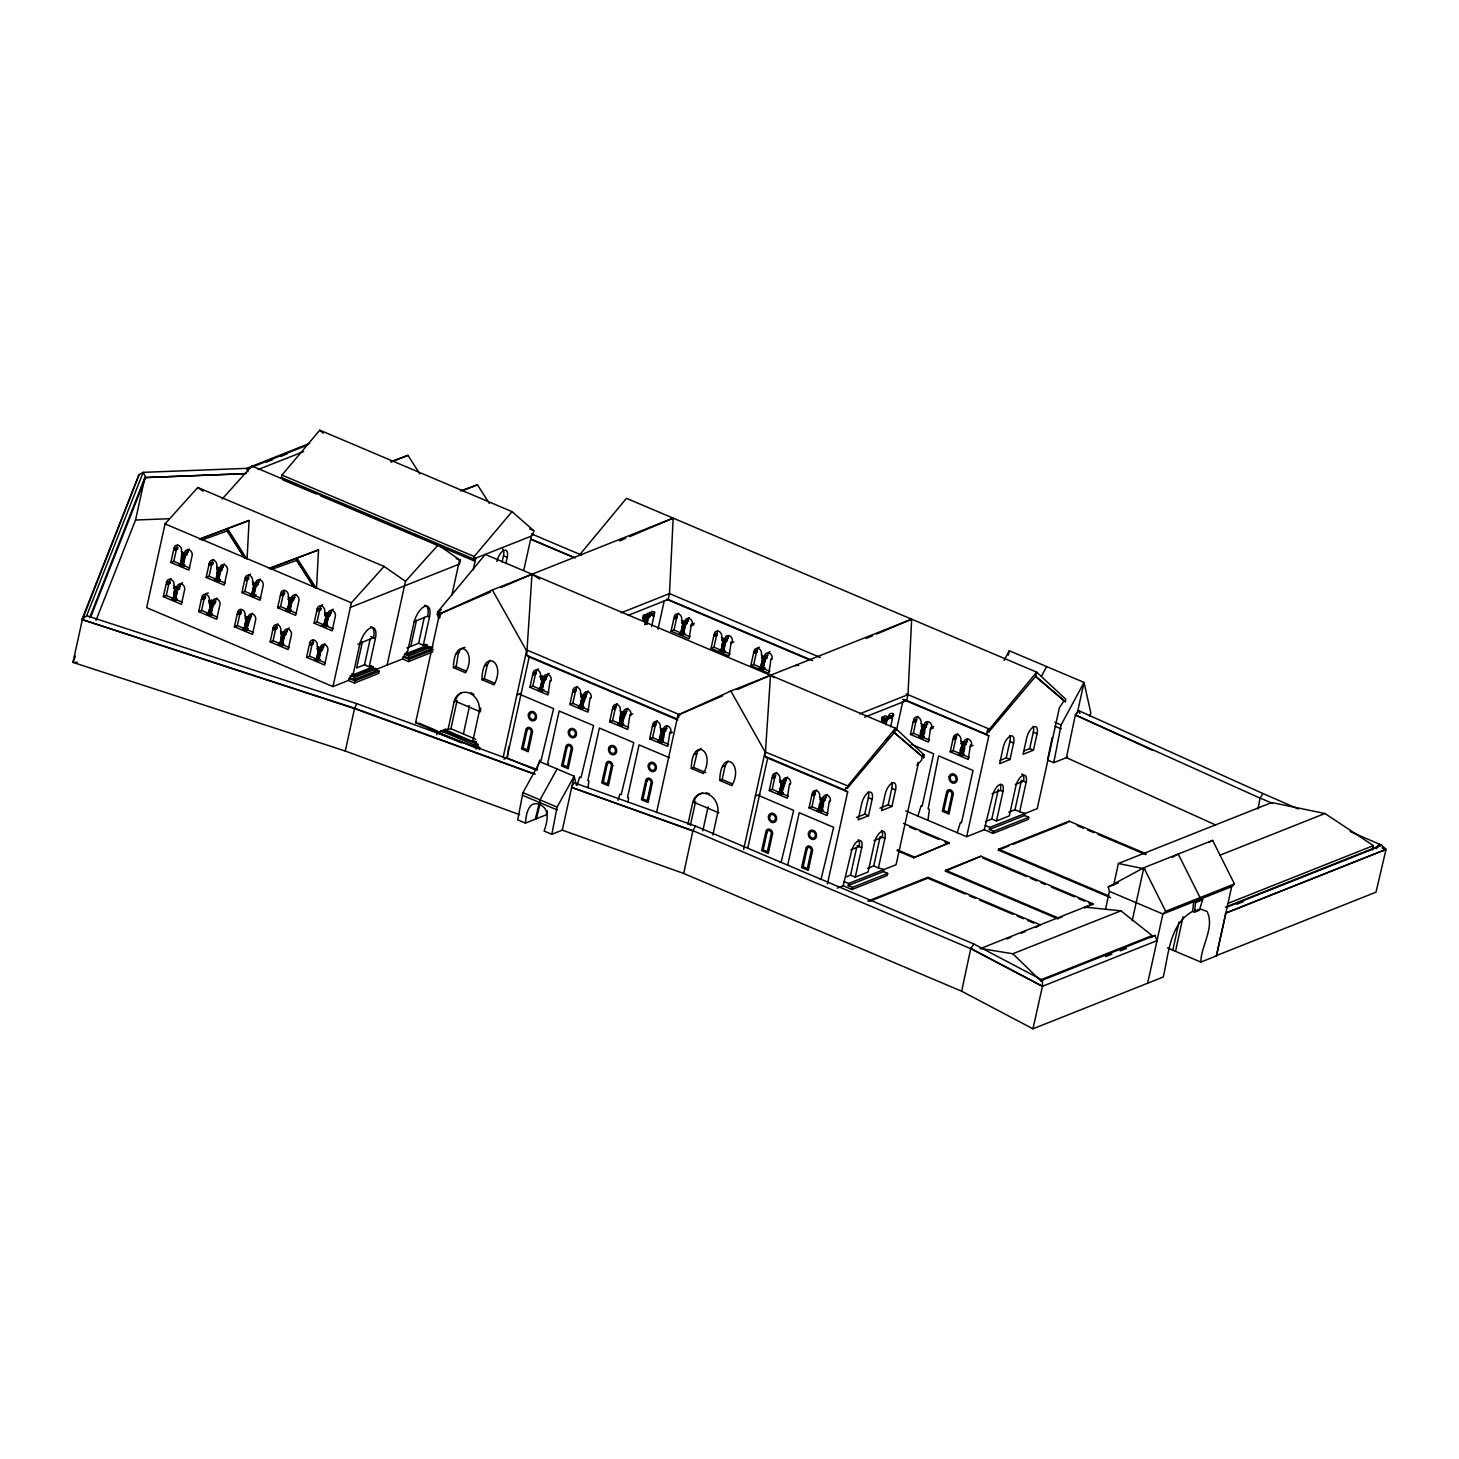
<?xml version="1.0" encoding="UTF-8"?>
<svg xmlns="http://www.w3.org/2000/svg" width="1459" height="1459" viewBox="0 0 1459 1459"><rect width="100%" height="100%" fill="white"/><g stroke="black" fill="none" stroke-linecap="round" stroke-linejoin="round"><path stroke-width="1.5" d="M628.264 615.315L668.204 599.448L669.48 593.594L673.164 518.127L492.358 589.983L439.506 613.965L415.596 722.716L474.941 747.592L477.531 746.57L479.683 747.482L479.19 749.652M864.658 717.19L906.714 700.484L907.99 694.648L911.656 619.181L730.868 691.019L677.997 715.019L656.532 812.627M227.659 530.784L202.272 539.939L199.974 538.973L249.088 520.48L247.1 558.633L244.455 557.812L227.312 530.93L244.455 557.812M297.107 560.201L271.721 569.357L269.423 568.39L318.536 549.915L316.548 588.068L313.904 587.229L296.761 560.347L313.904 587.229M503.847 759.136L507.002 757.878L529.179 657.006L526.681 655.292L531.988 574.226L500.856 587.612M737.287 689.56L770.498 675.28L765.173 756.346L767.689 758.042L747.737 848.208M643.492 620.148L645.097 615.06L648.033 613.199L648.124 616.883L644.769 615.643M650.276 616.026C650.295 605.412 660.435 617.011 649.383 612.543M648.453 614.64L648.106 616.883L643.437 614.896M654.617 612.178L654.289 614.421L649.62 612.433M881.728 717.354C895.188 721.767 881.838 708.509 882.038 722.515M1192.605 911.383L1193.717 901.753L1195.578 902.556L1202.672 899.729L1199.353 910.234L1194.483 912.167L1192.605 911.383C1169.297 924.149 1168.732 954.478 1163.224 977.038L1032.954 1028.814L961.645 991.226L683.687 873.467L562.299 830.135L551.83 834.293L544.098 831.028C547.125 822.584 550.645 808.997 539.702 804.566C528.34 799.66 525.878 815.508 525.422 823.113L517.69 819.83L522.942 792.638L540.012 761.744L574.153 776.224L576.323 784.997M1194.483 912.167L1195.578 902.556M1052.194 737.561L1047.544 760.048L1053.781 762.674L1067.605 757.185M508.699 746.935L507.24 757.969L534.395 769.477M587.995 787.532L588.871 780.893L587.849 780.474L599.375 728.059L633.79 742.631L621.187 794.681L619.874 794.134L617.959 800.262M627.972 802.14L628.555 797.708L627.534 797.289L639.06 744.874L669.426 757.732M927.96 820.305L929.419 809.362L928.106 808.815L938.575 755.853L973.007 770.443L961.481 822.858L960.441 822.42L957.213 832.706M177.323 589.418L175.281 599.138L174.223 599.029L176.047 590.676L179.384 588.597L179.785 586.737L177.724 587.558L177.323 589.418L174.04 588.013L174.46 586.153M187.299 552.56L186.88 554.42L184.837 555.241L182.794 564.98L181.737 564.852L180.551 564.013L181.956 551.994L185.238 553.38L181.737 564.852M210.588 614.093L212.777 605.084L214.692 603.552C213.744 606.725 209.549 606.142 209.348 602.986L209.768 601.126L213.032 602.512L210.588 614.093L209.531 613.984L211.354 605.649L214.692 603.552L215.093 601.692M220.145 570.195L218.102 579.934L217.044 579.825L218.868 571.472L222.187 569.375L222.607 567.515L220.546 568.335L220.145 570.195L216.862 568.809L217.282 566.949M246.334 629.23L248.504 620.221L250.419 618.689L247.1 620.786L245.258 629.121L246.918 629.011L250.839 616.829L248.778 617.649L245.495 616.263L246.17 620.385L248.176 620.896L248.595 617.449L251.532 616.282L248.431 618.233L244.875 615.88A4.486 3.72 68.3 0 0 242.194 609.68A4.486 3.72 68.3 0 0 237.47 612.744L241.319 611.959L240.972 613.51L237.142 614.294L234.407 626.75L252.462 634.391L255.526 620.385A4.486 3.72 68.3 0 0 252.863 614.203A4.486 3.72 68.3 0 0 248.139 617.266L251.076 616.099A4.486 3.72 68.3 0 1 252.699 613.236M256.109 583.29L255.653 583.089A4.486 3.72 68.3 0 1 260.377 580.025A4.486 3.72 68.3 0 1 263.039 586.226L259.957 600.233L241.92 592.591L244.656 580.117L248.486 579.332L248.832 577.782L244.984 578.585A4.486 3.72 68.3 0 1 249.708 575.503A4.486 3.72 68.3 0 1 252.389 581.703L255.927 584.056L259.045 582.123L256.109 583.29L253.848 595.071L252.772 594.962L254.614 586.609L257.933 584.53L258.352 582.67L256.292 583.491M284.104 634.647L282.079 644.386L281.003 644.258L282.845 635.923L286.165 633.826L286.566 631.966L284.523 632.787L284.104 634.647L280.839 633.261L281.24 631.4M289.593 610.209L291.764 601.199L293.678 599.667C292.73 602.841 288.535 602.257 288.353 599.102L288.754 597.242L292.019 598.628L289.593 610.209L288.517 610.099L290.359 601.765L293.678 599.667L294.08 597.807M320.944 648.234L318.518 659.815L317.442 659.705L319.266 651.352L322.603 649.273L323.004 647.413L320.944 648.234L317.679 646.848L317.26 648.708C317.46 651.863 321.655 652.447 322.603 649.273L320.688 650.805L318.518 659.815M328.457 614.057L326.032 625.656L324.956 625.528L326.78 617.193L330.117 615.096L330.518 613.236L328.457 614.057L325.193 612.671L324.773 614.531C324.974 617.704 329.169 618.288 330.117 615.096L328.202 616.628L326.032 625.656M543.842 681.499L544.444 678.253L541.161 676.867L540.76 678.727L542.766 681.389L544.426 681.28L546.505 677.432M584.001 697.329L581.977 707.068L580.901 706.94L582.725 698.606L586.062 696.508L586.463 694.648L584.402 695.469L584.001 697.329L580.718 695.943L581.138 694.083M624.197 712.74L621.753 724.321L620.677 724.211L619.51 723.372L620.914 711.354L624.197 712.74L626.239 711.919L621.753 724.321M660.927 728.351L661.584 732.491L663.59 733.002L664.192 729.737M685 625.4L685.602 622.154L682.338 620.768L681.918 622.628L683.924 625.291L685.584 625.182L687.663 621.333M725.579 639.37L723.135 650.969L722.059 650.842L723.901 642.507L727.22 640.41L727.64 638.55L725.579 639.37L722.296 637.984L722.971 642.106L725.561 642.379L727.22 640.41L725.305 641.942L723.135 650.969M764.954 658.501L762.911 668.222L761.853 668.113L763.677 659.76L766.996 657.681L767.416 655.821L765.355 656.641L764.954 658.501L761.671 657.115L762.072 655.255M780.51 780.127L780.109 781.988L782.115 784.632L783.191 784.76L783.793 781.513L785.854 780.693L781.933 792.857L780.273 792.985L782.115 784.632L785.434 782.553L783.519 784.085L781.349 793.094M820.323 797.489L820.979 801.629L822.985 802.14L823.587 798.875M920.52 736.485L922.106 727.694L924.349 728.661L924.951 725.397L927.012 724.594L924.933 728.424C925.042 741.044 916.635 738.819 922.106 727.694L921.687 724.011M961.481 741.391L962.156 745.513L964.144 746.023L964.746 742.777M645.425 624.47L648.398 616.336L646.501 617.084L644.878 624.689M882.203 721.804L884.446 722.752L885.139 719.415L881.856 718.029M1258.077 808.906L1260.029 798L1263.02 793.568L1298.309 808.943M96.002 620.367L135.541 520.024L144.879 477.585L246.316 473.555M387.073 665.103L405.493 581.32L384.082 566.42L197.767 487.488L165.068 523.89L146.648 607.673L332.962 686.605L348.354 680.496L354.428 683.067L378.72 673.401L379.194 671.231L375.145 669.517M166.435 582.652A4.486 3.72 68.3 0 1 171.141 579.57A4.486 3.72 68.3 0 1 173.822 585.77L177.378 588.123L180.478 586.19L177.104 587.156A4.486 3.72 68.3 0 1 181.81 584.092A4.486 3.72 68.3 0 1 184.491 590.293L181.408 604.3L163.353 596.64L166.089 584.184L169.937 583.399L170.265 581.849L166.435 582.652L170.265 581.849M189.159 548.967A4.486 3.72 68.3 0 0 187.554 551.83L184.6 552.997A4.486 3.72 68.3 0 1 189.323 549.934A4.486 3.72 68.3 0 1 192.004 556.134L188.922 570.122L170.867 562.481L173.603 550.025L177.451 549.241L177.779 547.69L173.949 548.475L177.779 547.69M166.983 584.567L167.329 583.016M173.603 550.025L174.843 548.858M163.353 596.64L166.29 595.473L169.025 583.016L169.937 583.399M170.867 562.481L173.803 561.314L176.539 548.858M171.797 598.263L175.062 599.649L177.123 598.828L176.867 599.959L174.825 600.78L171.542 599.394L173.858 597.442M179.311 564.086L182.576 565.49L184.636 564.669L184.381 565.8L182.32 566.621L179.056 565.235L181.354 563.283M174.04 588.013L175.116 590.293L173.293 598.628L174.879 589.837L174.04 588.013L176.101 587.211M180.807 564.469L182.63 556.116L181.554 553.855L184.837 555.241M184.892 553.964L187.992 552.013L184.892 553.964L181.335 551.611A4.486 3.72 68.3 0 0 178.655 545.411A4.486 3.72 68.3 0 0 173.949 548.475M174.825 600.78L175.062 599.649M182.32 566.621L182.576 565.49M175.627 598.464L177.013 592.208M183.378 564.742L185.22 556.39L186.88 554.42L184.983 555.952L182.794 564.98M216.953 598.099A4.486 3.72 68.3 0 0 215.348 600.944L212.412 602.129A4.486 3.72 68.3 0 1 217.117 599.047A4.486 3.72 68.3 0 1 219.798 605.248L216.716 619.254L198.661 611.613L201.397 599.157L205.245 598.354L205.573 596.822L201.743 597.606L205.573 596.822M209.257 563.429A4.486 3.72 68.3 0 1 213.962 560.365A4.486 3.72 68.3 0 1 216.643 566.566L220.2 568.919L223.3 566.967L219.908 567.952A4.486 3.72 68.3 0 1 224.631 564.888A4.486 3.72 68.3 0 1 227.312 571.089L224.23 585.095L206.175 577.436L208.911 564.98L212.759 564.195L213.087 562.645L209.257 563.429L213.087 562.645M201.397 599.157L202.637 597.989M208.911 564.98L210.151 563.812M198.661 611.613L201.597 610.446L204.333 597.971M206.175 577.436L209.111 576.269L211.847 563.812M215.348 600.944L215.622 601.91L212.686 603.078L209.129 600.725A4.486 3.72 68.3 0 0 206.448 594.543A4.486 3.72 68.3 0 0 201.743 597.606M207.105 613.218L210.37 614.604L212.43 613.783L212.175 614.914L210.132 615.734L206.85 614.348L209.166 612.397M214.364 580.19L216.68 578.238L219.944 579.624L219.689 580.755L217.628 581.576L214.364 580.19L216.68 578.238M211.409 602.166L209.348 602.986L210.424 605.248L208.601 613.582L210.771 604.573L208.911 613.528L206.85 614.348M216.862 568.809L217.938 571.089L216.114 579.424L217.701 570.633L216.862 568.809L218.923 567.989M217.373 574.572C216.26 566.876 219.47 574.591 222.187 569.375L220.291 570.907L218.102 579.934M212.686 603.078L215.786 601.144M210.132 615.734L210.37 614.604M217.628 581.576L219.944 579.624M211.19 613.856L213.014 605.521L211.847 604.683M218.686 579.697L220.528 571.363L219.361 570.524M238.036 614.677L238.382 613.127M245.55 580.5L245.896 578.968M234.407 626.75L237.343 625.583L240.078 613.127L240.972 613.51M241.92 592.591L244.857 591.406L247.592 578.949L248.486 579.332M242.595 629.486L244.893 627.552L248.176 628.938L247.921 630.069L245.86 630.89L242.595 629.486L244.656 628.683M250.109 595.327L252.407 593.375L255.69 594.761L255.434 595.892L253.374 596.713L250.109 595.327L252.17 594.506L254.012 585.551L255.088 585.661M253.009 582.105L253.684 586.226L256.273 586.5L257.933 584.53L256.018 586.062L253.848 595.071M248.358 619.51L245.094 618.124L246.17 620.385L244.328 628.738L245.914 619.947M255.872 585.351L252.608 583.947L253.684 586.226L251.842 594.561L254.012 585.551M244.091 628.282L246.042 621.789M245.86 630.89L248.176 628.938M253.374 596.713L255.69 594.761M281.97 475.069L281.441 477.549L473.646 558.979L531.313 536.11L532.936 534.833L533.848 530.748L512.018 511.635L319.795 430.186L281.97 475.069L474.193 556.499L512.018 511.635M273.216 627.881A4.486 3.72 68.3 0 1 277.94 624.817A4.486 3.72 68.3 0 1 280.602 631.018L284.158 633.37L287.277 631.419L283.885 632.404A4.486 3.72 68.3 0 1 288.59 629.34A4.486 3.72 68.3 0 1 291.271 635.54L288.189 649.547L270.134 641.887L272.888 629.431L276.718 628.647L277.064 627.096L273.216 627.881L277.064 627.096M295.94 594.214A4.486 3.72 68.3 0 0 294.335 597.078L291.399 598.245A4.486 3.72 68.3 0 1 296.104 595.163A4.486 3.72 68.3 0 1 298.785 601.363L295.703 615.37L277.648 607.728L280.402 595.272L284.231 594.47L284.578 592.938L280.73 593.722L284.578 592.938M272.888 629.431L274.128 628.264M280.402 595.272L281.623 594.105M270.134 641.887L273.088 640.72L275.824 628.264M277.648 607.728L280.602 606.561L283.338 594.105M278.341 644.641L280.639 642.689L278.341 644.641L281.605 646.027L283.921 644.076L281.861 644.896L278.578 643.51M286.092 609.333L285.836 610.464L289.119 611.85L291.18 611.047L291.417 609.898L289.374 610.719L286.092 609.333L288.152 608.512L287.897 609.643M282.079 644.386L284.25 635.358L286.165 633.826L283.903 636.033L281.66 635.084L280.073 643.875L281.66 635.084L280.839 633.261L282.882 632.44M287.35 609.26L289.757 600.689L287.934 609.023M291.672 599.193L294.791 597.26L291.672 599.193L288.116 596.859A4.486 3.72 68.3 0 0 285.453 590.658A4.486 3.72 68.3 0 0 280.73 593.722M281.605 646.027L281.861 644.896M289.119 611.85L289.374 610.719M282.663 644.149L284.505 635.814L283.32 634.975M290.177 609.99L292.001 601.637L290.833 600.798M324.865 643.82A4.486 3.72 68.3 0 0 323.26 646.665L320.323 647.832A4.486 3.72 68.3 0 1 325.029 644.769A4.486 3.72 68.3 0 1 327.71 650.969L324.627 664.976L306.572 657.334L309.308 644.86L313.156 644.076L313.503 642.544L309.655 643.328L313.503 642.544M333.345 609.224A4.486 3.72 68.3 0 0 330.774 612.506L327.837 613.674A4.486 3.72 68.3 0 1 332.543 610.61A4.486 3.72 68.3 0 1 335.223 616.81L332.141 630.817L314.086 623.157L316.822 610.701L320.67 609.917L320.998 608.367L317.168 609.151L320.998 608.367M310.22 645.243L310.548 643.711M317.734 611.084L318.062 609.534M306.572 657.334L309.509 656.167L312.262 643.693M314.086 623.157L317.022 621.99L319.776 609.534L320.67 609.917M314.761 660.07L317.077 658.118L314.761 660.07L318.044 661.456L320.342 659.504L318.281 660.325L315.016 658.939M322.275 625.911L324.591 623.96L322.275 625.911L325.558 627.297L327.856 625.346L325.795 626.166L322.53 624.78M316.256 658.866L318.682 650.295L316.858 658.629M323.77 624.689L326.196 616.117L324.354 624.47M320.597 648.799L323.716 646.866L320.597 648.799L317.041 646.446A4.486 3.72 68.3 0 0 314.36 640.246A4.486 3.72 68.3 0 0 309.655 643.328M328.111 614.64L331.229 612.689L328.111 614.64L324.555 612.288A4.486 3.72 68.3 0 0 321.874 606.087A4.486 3.72 68.3 0 0 317.168 609.151M318.044 661.456L318.281 660.325M325.558 627.297L325.795 626.166M319.102 659.577L320.688 650.805M332.962 686.605L351.382 602.822L384.082 566.42M348.354 680.496L349.996 677.833L354.118 679.584L375.875 670.939L376.367 668.751L370.896 667.547L371.243 665.942L373.303 666.799L372.957 668.423L353.716 676.064L350.488 675.663L349.996 677.833M351.655 675.189L353.479 673L359.68 644.787A15.064 6.547 -67 0 1 370.55 627.917A15.064 6.547 -67 0 1 375.382 638.55L369.182 666.763L364.513 664.775L356.653 667.894L362.379 641.851M353.716 676.064L354.063 674.459L373.303 666.799M354.118 679.584L354.592 677.395L376.367 668.751M354.428 683.067L354.902 680.879L379.194 671.231M519.659 814.687L345.309 751.057L354.573 708.272L356.762 703.657L537.623 769.677M364.513 664.775L370.239 638.732M374.708 670.009L402.465 658.976L404.125 656.331L408.228 658.082L430.004 649.437L430.478 647.249L425.007 646.045L425.353 644.44L427.414 645.297L427.068 646.921L407.827 654.562L404.599 654.161L404.125 656.331M405.766 653.687L407.59 651.498L413.791 623.285A15.064 6.547 -67 0 1 424.678 606.415A15.064 6.547 -67 0 1 429.493 617.029L423.292 645.243L418.624 643.273L406.842 647.96M407.827 654.562L408.192 652.939L427.414 645.297M408.228 658.082L408.702 655.893L430.478 647.249M410.763 646.392L416.49 620.349M402.465 658.976L408.538 661.565L409.012 659.377L433.305 649.729L429.256 648.015M418.624 643.273L424.35 617.23M438.284 617.85L437.481 612.142L485.263 554.438L895.498 728.242L924.277 755.069L923.693 757.768L893.127 731.634L923.693 757.768M439.597 618.397L440.673 613.491L490.479 592.08M451.834 595.199L459.603 559.818M222.151 499.069L251.878 465.986L438.192 544.918L460.351 560.329L459.549 564.013L350.379 607.4M473.646 558.979L474.193 556.499M436.752 734.807L437.226 732.637L441.056 731.105L442.916 731.907M473.099 570.159L475.743 558.14M453.421 667.62C453.986 635.157 478.26 649.474 465.603 672.781L453.421 667.62L455.773 666.672L465.932 670.976M440.326 732.929L440.819 730.758L450.904 728.716L475.871 739.312M455.773 666.672C458.473 661.018 456.065 648.179 464.947 647.395M477.531 746.57L478.005 744.382L443.974 731.032L445.615 728.898M447.949 729.883L454.15 701.67A15.064 12.456 68.3 0 1 469.67 693.226A15.064 12.456 68.3 0 1 479.136 712.247L472.935 740.479L476.218 741.865L475.853 743.47M450.904 728.716L457.105 700.502M463.378 734.005L469.105 707.962M502.115 561.97L503.483 555.806A9.921 4.304 -67 0 0 502.607 548.985M505.854 563.557L507.221 557.393A9.921 4.304 -67 0 0 504.03 550.371A9.921 4.304 -67 0 0 496.862 561.496M481.908 679.675C482.455 647.212 506.729 661.529 494.072 684.836L481.908 679.675L484.26 678.745L494.4 683.049M484.26 678.745L487.288 664.903L490.26 660.27M474.558 743.981L476.218 741.865M474.941 747.592L475.415 745.421L478.005 744.382M523.781 570.305L531.313 536.11M503.154 757.367L526.571 650.86L492.358 589.983M549.168 673.365A4.486 3.72 68.3 0 0 546.596 676.629L543.642 677.797A4.486 3.72 68.3 0 1 548.365 674.733A4.486 3.72 68.3 0 1 551.046 680.934L550.134 680.551L547.964 694.94L529.909 687.28L532.644 674.824C542.055 671.505 528.34 674.022 536.328 672.289M532.644 674.824L533.392 673.456M529.909 687.28L532.845 686.113L535.581 673.657M546.596 676.629L543.897 678.745L540.377 676.411A4.486 3.72 68.3 0 0 537.696 670.21A4.486 3.72 68.3 0 0 532.991 673.292M538.262 690.107L540.559 688.156L538.262 690.107L541.526 691.493L543.842 689.542L541.781 690.362L538.517 688.976M539.757 688.903L542.183 680.313L540.341 688.666M543.897 678.745L546.997 676.812M541.526 691.493L541.781 690.362M546.085 679.292L542.766 681.389L540.942 689.742L542 689.852L544.189 680.824L543.259 680.441M542 689.852L544.189 680.824M535.362 819.156L539.228 803.161M536.42 818.736L540.268 802.742M539.702 804.566L540.012 799.879L557.083 768.984M572.949 690.508A4.486 3.72 68.3 0 1 577.655 687.426A4.486 3.72 68.3 0 1 580.335 693.627L583.855 695.961L586.974 694.028L583.618 695.013A4.486 3.72 68.3 0 1 588.324 691.949A4.486 3.72 68.3 0 1 591.004 698.15L590.111 697.767L587.922 712.156L569.867 704.496L572.603 692.04C582.013 688.721 568.299 691.238 576.305 689.505M572.603 692.04L573.369 690.672M547.216 810.821L546.359 814.797L525.422 823.113M569.867 704.496L572.803 703.329L575.557 690.873M578.475 706.192L581.74 707.579L583.801 706.758L583.564 707.889L581.503 708.709L578.22 707.323L580.536 705.372M551.83 834.293L557.083 807.101L574.153 776.224L562.299 830.135M580.317 705.882L582.141 697.53L583.217 697.657M581.503 708.709L581.74 707.579M582.56 706.831L584.147 698.04L586.062 696.508L581.977 707.068M632.823 713.852L629.887 715.038L627.698 729.409L609.643 721.767L612.397 709.311C621.789 705.974 608.075 708.49 616.081 706.776M612.397 709.311L613.145 707.943M609.643 721.767L612.598 720.6L615.333 708.144M618.014 724.576L620.312 722.624L623.595 724.011L623.34 725.141L621.279 725.962L618.014 724.576L620.057 723.755C620.33 709.895 621.023 718.922 625.838 713.779L622.519 715.877L620.677 724.211M619.747 723.81L621.589 715.475L620.513 713.214L622.555 712.393M643.218 615.698L642.799 617.595C641.686 620.349 648.471 621.133 645.152 619.4M623.631 713.232L626.75 711.281L623.631 713.232L620.111 710.898A4.486 3.72 68.3 0 0 617.449 704.697A4.486 3.72 68.3 0 0 612.725 707.761M621.279 725.962L623.595 724.011M622.336 724.102L623.467 717.39M644.586 616.428L647.887 616.975M646.939 624.616L648.799 616.136M650.276 614.932L650.094 616.81L647.705 617.759M650.586 614.768L653.705 616.099L654.051 614.513M651.608 626.586L653.942 615.99L649.273 614.02M658.009 629.121L664.264 600.707M694.247 623.285L691.311 624.452L689.122 638.841L671.067 631.182L673.803 618.725C683.213 615.406 669.499 617.905 677.505 616.19M673.803 618.725L674.569 617.358M652.738 724.776A4.486 3.72 68.3 0 1 657.444 721.694A4.486 3.72 68.3 0 1 660.125 727.895L663.644 730.229L666.745 728.296L663.407 729.281A4.486 3.72 68.3 0 1 668.113 726.217A4.486 3.72 68.3 0 1 670.793 732.418L669.9 732.035L667.711 746.424L649.656 738.783L652.392 726.308C661.802 722.989 648.088 725.506 656.094 723.773M652.392 726.308L653.14 724.941M671.067 631.182L674.003 630.014L676.757 617.558M649.656 738.783L652.592 737.616L655.346 725.141M679.42 634.008L681.736 632.057L679.42 634.008L682.703 635.394L685 633.443L682.94 634.264L679.675 632.878M680.934 632.787L682.757 624.452L680.934 632.787L683.177 633.753L682.101 633.625L683.924 625.291L687.262 623.194L685.347 624.726L683.177 633.753M658.009 741.591L660.325 739.64L658.009 741.591L661.292 742.978L663.59 741.026L661.529 741.847L658.264 740.461M685.055 622.646L688.174 620.713L685.055 622.646L681.535 620.312A4.486 3.72 68.3 0 0 678.873 614.111A4.486 3.72 68.3 0 0 674.149 617.175M666.252 728.935L664.173 732.765C664.173 746.643 655.31 741.756 661.93 731.816M682.703 635.394L682.94 634.264M659.76 740.825L661.584 732.491L660.508 730.211L662.568 729.409M660.562 738.072L661.474 733.895M683.76 633.516L685.347 624.726M660.69 741.227L662.514 732.874L665.851 730.795L663.936 732.327L661.766 741.336M661.292 742.978L661.529 741.847M678.453 717.81L679.183 714.545L722.752 695.797M714.108 634.391A4.486 3.72 68.3 0 1 718.831 631.328A4.486 3.72 68.3 0 1 721.512 637.528L725.014 639.863L728.132 637.93L724.776 638.914A4.486 3.72 68.3 0 1 729.5 635.85A4.486 3.72 68.3 0 1 732.163 642.051L731.269 641.668L729.081 656.058L711.044 648.398L713.779 635.942C723.172 632.622 709.475 635.121 717.463 633.407M713.779 635.942L714.527 634.574M711.044 648.398L713.98 647.231L716.716 634.774M691.292 768.382C691.84 735.92 716.114 750.236 703.475 773.544L691.292 768.382L693.645 767.452L705.828 772.613M693.645 767.452L697.329 751.732L701.177 748.303M719.634 650.094L719.396 651.225L722.661 652.611L724.722 651.79L724.977 650.659L722.916 651.48L719.634 650.094L721.694 649.273M723.956 639.024L721.895 639.844L722.971 642.106L721.129 650.459L722.716 641.668M721.931 647.687L722.843 643.528M725.014 639.863L728.132 637.93M722.661 652.611L722.916 651.48M723.719 650.732L725.561 642.379L724.375 641.559M687.882 824.426L692.66 802.724A15.064 12.456 68.3 0 1 708.162 794.261A15.064 12.456 68.3 0 1 717.627 813.301L712.867 835.004M690.344 825.429L695.596 801.556L692.66 802.724M683.687 873.467L692.916 830.663L695.56 826.104L973.974 944.064L1042.456 980.138L1154.963 935.438L1156.987 940.781M702.837 830.718L708.089 806.845M719.761 780.456C720.308 747.993 744.582 762.309 731.944 785.617L719.761 780.456L722.114 779.507L732.254 783.811M722.114 779.507L725.159 765.665L728.114 761.051M753.902 651.662A4.486 3.72 68.3 0 1 758.607 648.598A4.486 3.72 68.3 0 1 761.288 654.799L764.808 657.134L767.908 655.182L764.552 656.185A4.486 3.72 68.3 0 1 769.276 653.103A4.486 3.72 68.3 0 1 771.957 659.304L771.045 658.921L768.875 673.31L750.82 665.669L753.555 653.213C762.966 649.875 749.251 652.392 757.239 650.659M753.555 653.213L754.303 651.826M750.82 665.669L753.756 664.502L756.491 652.045M759.172 668.477L761.47 666.526L764.753 667.912L764.498 669.043L762.437 669.863L759.172 668.477L761.233 667.657L763.093 658.702L765.337 659.65L762.911 668.222M760.668 667.274L762.51 658.939L761.671 657.115L762.747 659.377L760.668 667.274L763.495 667.985M762.437 669.863L764.753 667.912M763.258 667.547L765.1 659.213L766.996 657.681L764.753 659.887L763.093 658.702M743.616 849.521L765.081 751.896L730.868 691.019M772.34 776.535A4.486 3.72 68.3 0 1 777.045 773.471A4.486 3.72 68.3 0 1 779.726 779.671L783.228 781.988L786.346 780.054L782.991 781.057A4.486 3.72 68.3 0 1 787.714 777.975A4.486 3.72 68.3 0 1 790.377 784.176L789.483 783.793L787.313 798.182L769.258 790.541L771.993 778.085C781.404 774.747 767.689 777.264 775.677 775.531M771.993 778.085L772.741 776.699M769.258 790.541L772.194 789.374L774.93 776.899M777.611 793.349L779.908 791.398L783.191 792.784L782.936 793.915L780.875 794.736L777.611 793.349L779.908 791.398M782.17 781.167L780.109 781.988L781.185 784.249L779.343 792.584L781.532 783.574M780.146 789.83L781.057 785.653M780.875 794.736L783.191 792.784M787.696 865.132L799.222 812.718L833.654 827.308L821.034 879.358L819.721 878.81M812.134 793.915A4.486 3.72 68.3 0 1 816.839 790.833A4.486 3.72 68.3 0 1 819.52 797.033L823.04 799.368L826.141 797.435L822.803 798.42A4.486 3.72 68.3 0 1 827.508 795.356A4.486 3.72 68.3 0 1 830.189 801.556L829.277 801.173L827.107 815.563L809.052 807.921L811.788 795.447C821.198 792.128 807.484 794.644 815.49 792.912M811.788 795.447L812.535 794.079M809.052 807.921L811.988 806.736L814.724 794.28M817.405 810.73L819.721 808.778L822.985 810.164L822.73 811.295L820.669 812.116L817.405 810.73L819.466 809.909M825.648 798.073L823.569 801.903C823.678 814.523 815.271 812.298 820.742 801.173M819.156 809.964L820.979 801.629L819.903 799.35L823.186 800.736L825.229 799.933L823.332 801.447L821.143 810.474M818.9 809.526L820.87 803.034M820.086 810.365L823.186 800.736M820.669 812.116L822.985 810.164M827.435 883.899L847.661 791.927L845.144 790.213L845.691 787.769L847.187 788.407L894.622 732.272L895.498 728.242L847.715 785.945L847.187 788.407M837.284 888.112L843.174 885.759L851.381 851.782A9.921 4.304 -67 0 1 858.549 840.658A9.921 4.304 -67 0 1 861.74 847.661L855.266 877.114L850.579 875.126L846.439 876.768M843.174 885.759L851.983 889.498L887.2 875.491L887.674 873.376L852.439 887.382L848.226 885.595L848.7 883.479L896.063 864.749L918.24 763.878L921.504 760.267L922.781 754.431L924.277 755.069M850.579 875.126L856.597 847.788M856.469 817.478L864.749 814.177L868.379 797.708A9.921 4.304 -67 0 0 868.269 791.89M881.546 718.138L886.397 719.342M886.908 718.065L886.653 719.232L881.984 717.263M887.036 718.649L884.446 722.752M885.941 724.849L887.346 718.503M886.233 720.126L888.622 719.178C887.601 707.487 900.294 717.39 889.188 715.676M851.983 889.498L852.439 887.382M868.488 815.763L872.117 799.295A9.921 4.304 -67 0 0 868.926 792.292A9.921 4.304 -67 0 0 861.758 803.398L858.147 819.885L868.488 815.763L864.749 814.177M887.291 716.588L891.96 718.558L892.306 716.989M890.628 726.837L892.489 718.357L889.37 717.044M896.483 730.266L902.756 701.761M873.74 865.917L880.215 836.481L884.902 838.451L878.427 867.904L873.74 865.917L867.54 868.397M879.923 808.158L888.203 804.857L891.814 788.389A9.921 4.304 -67 0 0 891.704 782.571M891.941 806.444L895.552 789.976A9.921 4.304 -67 0 0 892.379 782.972A9.921 4.304 -67 0 0 885.212 794.079L881.583 810.566L891.941 806.444L888.203 804.857M933.596 726.527L930.66 727.694L928.471 742.084L910.416 734.442L913.152 721.968C922.562 718.649 908.848 721.165 916.854 719.433M913.152 721.968L913.899 720.6M910.416 734.442L913.352 733.275L916.106 720.801M848.226 885.595L883.461 871.588L883.935 869.491L878.427 867.904M918.769 737.251L921.085 735.3L918.769 737.251L922.052 738.637L924.349 736.686L922.289 737.506L919.024 736.12M921.45 736.886L923.273 728.533L926.611 726.454L924.696 727.986L922.526 736.996M924.404 725.889L927.505 723.956L924.404 725.889L920.884 723.555A4.486 3.72 68.3 0 0 918.203 717.354A4.486 3.72 68.3 0 0 913.498 720.436M922.052 738.637L922.289 737.506M913.699 857.746L949.207 842.791L913.699 857.746L897.103 850.706M953.292 737.816A4.486 3.72 68.3 0 1 958.016 734.734A4.486 3.72 68.3 0 1 960.679 740.935L964.198 743.269L967.317 741.336L963.961 742.321A4.486 3.72 68.3 0 1 968.667 739.257A4.486 3.72 68.3 0 1 971.347 745.458L970.454 745.075L968.265 759.464L950.21 751.804L952.964 739.348C962.356 736.029 948.642 738.528 956.648 736.813M952.964 739.348L953.712 737.98M950.21 751.804L953.165 750.637L955.9 738.181M958.818 753.501L962.101 754.887L964.144 754.066L963.907 755.197L961.846 756.017L958.563 754.631L960.879 752.68M966.806 741.956L964.727 745.804C964.727 759.683 955.864 754.795 962.484 744.838M960.314 753.865L962.156 745.513L961.062 743.251L963.122 742.43M961.116 751.093L962.028 746.935M961.244 754.248L963.086 745.914L966.405 743.816L964.49 745.348L962.32 754.376M961.846 756.017L962.101 754.887M1061.824 917.073L1057.666 918.732L945.432 871.169L945.633 870.257L980.922 856.232L1093.156 903.778L1084.657 908.009M905.838 810.949L966.642 836.7L988.819 735.828L986.667 734.369L987.962 728.533M987.36 731.233L988.855 731.871L989.457 729.153L1036.674 672.143L1065.799 699.28L1065.252 701.743L1035.926 676.958M1008.315 655.146L1009.281 650.75L1084.037 682.411L1090.858 713.141L1089.526 716.314M966.642 836.7L984.296 829.679L992.612 795.647A9.921 4.304 -67 0 1 999.78 784.523A9.921 4.304 -67 0 1 1002.971 791.526L996.497 820.979L991.81 819.01L985.609 821.472M980.922 856.232L945.432 871.169M984.296 829.679L993.087 833.417L1028.321 819.411L1028.777 817.295L993.543 831.302L989.33 829.514L989.804 827.399L1037.221 808.651L1059.398 707.779L1063.757 701.104M991.81 819.01L998.284 789.556M1000.053 760.413L1006.254 757.932L1009.883 741.464A9.921 4.304 -67 0 0 1009.774 735.664M993.087 833.417L993.543 831.302M1009.993 759.519L1013.622 743.05A9.921 4.304 -67 0 0 1010.449 736.047A9.921 4.304 -67 0 0 1003.263 747.172L999.652 763.641L1009.993 759.519L1006.254 757.932M961.645 991.226L970.8 948.405L973.974 944.064M988.855 731.871L1035.781 676.174L1036.674 672.143L626.44 498.34L579.223 555.35M1110.609 897.686L998.375 850.141L998.576 849.211L1069.155 821.162L1146.063 853.752M1014.972 809.8L1021.446 780.346L1026.133 782.334L1019.659 811.788L1014.972 809.8L1008.771 812.262M1023.489 751.093L1029.707 748.631L1033.319 732.144A9.921 4.304 -67 0 0 1033.227 726.345M1033.446 750.2L1037.075 733.731A9.921 4.304 -67 0 0 1033.884 726.728A9.921 4.304 -67 0 0 1026.717 737.853L1023.087 754.321L1033.446 750.2L1029.707 748.631M989.33 829.514L1024.565 815.508L1025.039 813.411L1019.659 811.788M1053.781 762.674L1061.112 724.959L1084.037 682.411L1077.271 713.196M1263.02 793.568L1078.438 710.533L1075.356 714.91L1066.438 757.659L1215.748 825.01M1068.955 822.092L1069.155 821.162M1032.954 1028.814L1042.474 986.175L1042.456 980.138L1040.832 981.396M1057.666 918.732L1057.866 917.802L945.633 870.257M1105.648 908.683L1109.442 891.376L1108.22 886.944L1143.856 867.722L1212.63 840.384L1234.442 883.953L1231.651 886.689L1162.878 914.009L1109.442 891.376M1113.673 885.066L1118.415 863.491L1271.774 802.541L1324.918 813.502L1373.411 845.6L1372.463 849.904M1132.184 920.775L1143.856 867.722L1165.668 911.273L1162.878 914.009L1147.649 983.22M1172.781 950.192L1178.981 922.052M1175.48 951.341L1183.103 916.708M1167.474 947.931L1200.848 962.083C1200.939 945.651 1215.128 927.359 1206.976 911.401L1199.827 908.866M1231.651 886.689L1216.423 955.882L1225.87 912.987L1386.05 849.32L1381.472 845.108L1350.232 831.539M1382.384 847.77L1386.05 849.32L1376.001 892.16L1216.058 955.736M882.385 720.928L883.078 718.539M888.549 718.485L889.26 716.095M536.493 770.37L539.684 760.157L540.997 760.723L553.599 708.655L519.185 694.083M577.126 785.27L579.679 777.1L580.992 777.665L593.594 725.597L559.18 711.025L547.654 763.44L548.675 763.878M917.875 816.037L921.121 805.751L922.143 806.189L933.669 753.774L911.401 744.345M309.691 443.354L246.753 468.357L143.201 472.351L139.079 474.576L81.941 619.491L354.628 708.618L533.246 773.799M535.307 774.218L354.573 708.272L81.941 619.491L86.683 615.716L143.201 472.351L145.718 477.44L90.659 617.121M89.674 617.631L144.879 477.585L243.398 473.774M75.43 656.094L72.95 662.386L345.309 751.057M693.025 831.028L571.545 787.349L573.934 782.699L695.56 826.104M1004.066 660.416L1009.281 650.75M1041.452 676.246L1046.668 666.581M1375.746 847.989L1379.302 844.196L1376.384 848.646L1372.226 846.84M436.952 614.604L441.256 609.497M885.941 740.132L888.805 736.74M405.493 581.32L438.192 544.918M644.787 620.312L647.978 618.233L646.082 619.783M883.424 722.624L886.616 720.545L884.719 722.114M1381.874 851.089L1385.339 849.722L1382.147 847.898M1150.841 937.681L1154.963 935.438M1172.306 857.254L1178.234 854.044L1200.064 897.613L1197.255 900.349L1199.134 901.133M1208.672 842.518L1212.63 840.384M1376.658 847.497L1381.472 845.108L1225.469 907.097M619.528 540.924L625.729 538.298M629.85 536.547L673.164 518.127M866.281 638.458L872.482 635.832M876.604 634.081L911.656 619.181M247.519 468.886L307.813 444.922M266.359 462.102L272.596 459.621M280.876 456.339L287.113 453.858M258.188 469.506L303.636 451.579M391.103 462.084L407.991 455.372L419.882 474.011M199.974 538.973L249.088 520.48M174.496 550.408L177.451 549.241M179.056 565.235L181.117 564.414L182.393 555.678L184.983 555.952M209.804 565.362L212.759 564.195M219.908 567.952L222.862 566.785A4.486 3.72 68.3 0 1 224.467 563.922M177.104 587.156L180.041 585.989A4.486 3.72 68.3 0 1 182.612 582.725M215.859 578.986L218.449 579.259M173.037 598.19L174.697 598.062M171.542 599.394L173.603 598.573C174.296 585.369 173.949 593.412 179.384 588.597L177.469 590.129L175.281 599.138M462.667 490.68L477.44 484.807L489.33 503.428M244.984 578.585L247.939 577.417A4.486 3.72 68.3 0 1 250.51 574.135M269.423 568.39L318.536 549.915M202.29 599.521L205.245 598.354M208.546 601.327L211.482 600.16M209.768 601.126L211.81 600.306M255.653 583.089L258.59 581.922A4.486 3.72 68.3 0 1 260.194 579.077M251.605 594.123L254.431 594.834M237.47 612.744L241.319 611.959M281.295 595.637L284.231 594.47M237.142 614.294L240.078 613.127M289.429 601.363L288.353 599.102L290.396 598.281M248.176 620.896L247.574 619.82M273.781 629.814L276.718 628.647M325.849 616.792L324.773 614.531L326.834 613.71M283.885 632.404L286.821 631.236A4.486 3.72 68.3 0 1 289.393 627.954M359.771 643.218L373.522 637.747A15.064 6.547 -67 0 0 370.622 626.786M413.882 621.698L427.633 616.245L429.493 617.029M439.506 613.965L440.673 613.491M369.182 666.763L371.243 665.942M423.292 645.243L425.353 644.44M428.818 648.507L432.94 646.866M408.538 661.565L432.831 651.899M456.466 653.778L458.819 652.848M484.935 665.833L487.288 664.903M621.133 612.816L669.48 593.594M526.571 650.86L527.757 650.386M454.15 701.67L455.336 701.214A15.064 12.456 68.3 0 1 461.135 693.043M533.064 675.006L536 673.839M674.222 618.908L677.158 617.741M415.596 722.716L416.763 722.241M539.757 676.994L542.693 675.827M467.828 706.503L469.579 705.791M541.836 681.006L540.76 678.727L542.821 677.906M689.359 617.668A4.486 3.72 68.3 0 0 687.754 620.531L684.818 621.698A4.486 3.72 68.3 0 1 689.523 618.634A4.486 3.72 68.3 0 1 692.204 624.835L691.311 624.452M516.869 695.031L521.21 693.317M690.964 626.002L693.9 624.835M443.974 731.032L445.269 730.521M573.022 692.223L575.958 691.055M714.181 636.124L717.135 634.957M583.618 695.013L586.554 693.846A4.486 3.72 68.3 0 1 588.159 690.982M582.141 697.53L579.971 706.557L581.794 698.204L580.718 695.943L581.794 698.204L584.147 698.04M730.923 643.218L733.877 642.033M578.22 707.323L580.281 706.503M723.062 650.057L721.986 649.784M475.853 748.996L479.683 747.482M612.798 709.475L615.734 708.308M753.975 653.377L756.911 652.209M623.814 712.448L626.33 711.117A4.486 3.72 68.3 0 1 627.935 708.253M764.552 656.185L767.507 655.018A4.486 3.72 68.3 0 1 770.078 651.735M619.51 723.372L622.099 723.646M677.997 715.019L679.183 714.545M652.811 726.491L655.748 725.324M663.407 729.281L666.745 728.296M663.59 733.002L663.006 731.926M669.553 733.585L672.49 732.418M694.32 754.54L696.673 753.61M722.807 766.613L725.159 765.665M859.643 713.87L907.99 694.648M765.081 751.896L847.715 785.945M772.395 778.249L775.349 777.082M913.571 722.15L916.507 720.983M782.991 781.057L785.945 779.89A4.486 3.72 68.3 0 1 787.55 777.027M924.568 725.123L927.505 723.956M783.191 784.76L782.589 783.684M755.361 796.085L759.701 794.353M717.627 813.301L718.813 812.827L693.827 802.249A15.064 12.456 68.3 0 1 702.691 792.985M930.313 729.245L933.249 728.077M779.106 792.146L781.933 792.857M812.207 795.629L815.143 794.462M953.365 739.531L956.302 738.363M822.803 798.42L825.739 797.252A4.486 3.72 68.3 0 1 827.344 794.407M963.961 742.321L967.317 741.336M964.144 746.023L963.56 744.965M970.107 746.625L973.044 745.458M958.563 754.631L960.624 753.811M850.834 849.849L859.114 846.548A9.921 4.304 -67 0 0 858.257 839.727M873.996 840.639L882.276 837.338A9.921 4.304 -67 0 0 881.418 830.518M992.065 793.714L1000.345 790.431L1002.971 791.526M1015.227 784.504L1023.507 781.222A9.921 4.304 -67 0 0 1021.592 773.999M855.266 877.114L868.069 872.026L874.543 842.572A9.921 4.304 -67 0 1 881.71 831.448A9.921 4.304 -67 0 1 884.902 838.451M996.497 820.979L1009.3 815.891L1015.774 786.437A9.921 4.304 -67 0 1 1022.941 775.331A9.921 4.304 -67 0 1 1026.133 782.334M867.777 901.188L927.979 877.26L1040.231 924.824L1035.872 927.395M869.655 901.297L927.778 878.19L965.201 894.039M998.375 850.141L1008.753 846.019M1012.893 844.36L1066.876 822.912M1108.22 886.944L1118.342 882.914M980.029 948.733L1093.156 903.778M1006.801 938.939L1010.959 937.298M1021.336 933.158L1025.495 931.517M1219.87 855.248L1324.918 813.502M1012.82 953.767L1120.895 910.817L1152.118 935.584L1040.048 980.12L1012.82 953.767L980.922 948.551M1165.668 911.273L1234.442 883.953M1228.46 903.212L1373.411 845.6M1227.712 906.823L1373.63 848.828M1236.794 904.233L1243.141 901.717M1105.594 956.685L1111.849 954.204M1120.184 950.885L1126.439 948.405M1157.461 940.471L1042.291 986.357L970.983 948.788L692.916 830.663L571.545 787.349M1225.396 913.298L1385.339 849.722M1200.848 962.083L1216.423 955.882M390.921 461.536L407.991 455.372M460.369 490.953L477.44 484.807M135.541 520.024L169.135 518.729M77.327 662.24L72.95 662.386L82.288 619.947L139.079 474.576M1085.04 907.17L1120.895 910.817M244.674 628.063L246.918 629.011M819.484 809.289L820.56 809.398M1118.415 863.491L1144.987 868.98M903.249 699.572L906.714 700.484M86.683 615.716L356.762 703.657M1054.893 722.314L1061.112 724.959M1054.966 726.254L1061.204 728.898M1033.319 732.144L1037.075 733.731M529.672 528.96L533.848 530.748M531.35 533.812L581.539 555.077M669.353 593.539L820.268 657.48M906.203 693.9L989.457 729.153M1009.883 741.464L1013.622 743.05M531.35 539.356L575.193 557.922M531.404 539.538L573.241 557.265M667.894 599.302L812.608 660.617M904.89 699.718L986.667 734.369M666.362 599.211L808.742 659.523M902.975 699.445L988.819 735.828M685.201 624.014L681.918 622.628L682.994 624.89M930.66 727.694L931.553 728.077A4.486 3.72 68.3 0 0 928.872 721.877A4.486 3.72 68.3 0 0 924.167 724.941M721.895 639.844L725.159 641.231M924.55 727.257L921.267 725.871L922.343 728.15M961.062 743.251L964.344 744.637M889.716 715.457L892.835 716.788A4.815 2.097 -67 0 0 893.054 713.688M503.483 555.806L507.221 557.393M722.552 649.893L723.482 650.295M674.003 630.014L690.052 636.817M713.98 647.231L730.029 654.033M646.082 618.981L642.799 617.595L643.857 619.911M753.756 664.502L769.805 671.304M759.428 667.347L762.692 668.733M881.437 719.925L884.719 721.311M913.352 733.275L919.371 735.81M923.383 737.524L929.401 740.06M953.165 750.637L969.195 757.44M282.845 479.847L316.275 494.017M320.451 495.786L475.069 561.277M456.175 558.56L460.351 560.329M1077.271 825.612L1083.49 828.256M1087.648 830.007L1093.885 832.651M1098.043 834.42L1145.862 854.664M1024.565 815.508L1028.777 817.295M1200.812 898.945L1202.672 899.729M1197.474 909.449L1199.353 910.234M1195.14 910.015L1197 910.817M985.226 825.466L989.804 827.399M891.814 788.389L895.552 789.976M998.576 849.211L1108.731 895.881M437.481 612.142L441.676 613.929M527.483 650.276L680.277 715.019M868.379 797.708L872.117 799.295M526.371 655.164L677.359 719.141M765.446 756.455L845.144 790.213M528.869 656.86L677.778 719.962M765.866 757.276L847.661 791.927M903.54 823.441L949.207 842.791M909.559 826.998L915.796 829.642M919.936 831.411L938.629 839.308M944.848 841.952L949.007 843.703M982.801 858.038L1026.443 876.531M1030.601 878.282L1036.838 880.926M1040.996 882.695L1045.155 884.446M1051.392 887.09L1074.262 896.774M1078.402 898.543L1084.639 901.188M1088.797 902.939L1092.955 904.708M629.887 715.038L630.78 715.402A4.486 3.72 68.3 0 0 628.099 709.22A4.486 3.72 68.3 0 0 623.394 712.284M540.76 678.727L544.025 680.113M620.513 713.214L623.777 714.6M660.508 730.211L663.79 731.597M780.109 781.988L783.374 783.374M165.068 523.89L351.382 602.822M581.375 705.992L582.305 706.393M532.845 686.113L548.894 692.916M572.803 703.329L588.852 710.132M612.598 720.6L628.647 727.403M652.592 737.616L668.641 744.4M618.251 723.445L621.534 724.831M772.194 789.374L788.243 796.158M777.848 792.219L781.13 793.605M811.988 806.736L828.037 813.538M817.66 809.599L820.925 810.985M425.007 646.045L427.068 646.921M897.303 849.776L913.918 856.816M759.264 795.793L793.678 810.383L781.076 862.433L779.763 861.868M288.353 599.102L291.618 600.488M324.773 614.531L328.056 615.917M327.272 616.245L328.439 617.084L326.615 625.419L325.959 624.762M370.714 636.562L375.382 638.55M406.131 652.082L408.192 652.939M857.053 845.673L861.74 847.661M404.599 654.161L408.702 655.893M969.36 895.808L975.597 898.452M979.755 900.203L1013.002 914.301M1017.16 916.051L1023.397 918.696M1027.555 920.465L1033.793 923.091M402.939 656.805L409.012 659.377M288.991 609.151L289.922 609.534M173.803 561.314L179.822 563.867M183.834 565.563L189.852 568.116M209.111 576.269L225.16 583.071M244.857 591.406L260.906 598.208M280.602 606.561L296.633 613.364M317.022 621.99L333.071 628.793M214.619 579.059L217.883 580.445M250.346 594.196L253.629 595.582M357.82 643.984L359.68 644.787M883.461 871.588L887.674 873.376M455.336 701.214L480.303 711.791A15.064 12.456 68.3 0 0 480.668 708.053M370.896 667.547L372.957 668.423M209.348 602.986L212.631 604.373M320.542 650.094L317.26 648.708L318.336 650.969M844.104 881.546L848.7 883.479M352.02 673.584L354.063 674.459M166.29 595.473L182.339 602.275M201.597 610.446L217.646 617.23M237.343 625.583L253.392 632.385M273.088 640.72L289.137 647.522M309.509 656.167L315.527 658.702M319.539 660.416L325.558 662.951M242.832 628.355L246.115 629.741M350.488 675.663L354.592 677.395M348.829 678.307L354.902 680.879M444.338 729.427L474.923 742.376M440.819 730.758L475.415 745.421M418.842 723.117L437.499 731.032M437.226 732.637L461.628 742.959M522.942 792.638L557.083 807.101M523.033 795.483L557.174 809.946M1260.029 798L1272.503 803.435M1260.412 798.292L1075.356 714.91M1075.775 715.202L1152.136 750.145M970.8 948.405L1042.474 986.175M770.498 675.28L774.31 677.651M531.988 574.226L539.611 579.004M197.767 487.488L203.111 491.209M1035.781 676.174L1065.252 701.743M319.795 430.186L323.168 433.141M297.18 558.396L316.202 588.196M227.75 528.979L246.753 558.779M1078.438 710.533L1079.934 713.433M280.839 633.261L281.915 635.54M246.753 468.357L247.957 471.768M424.733 605.284A15.064 6.547 -67 0 1 427.633 616.245M643.838 618.58A4.815 2.097 -67 0 1 645.079 615.06M470.838 692.751A15.064 12.456 68.3 0 1 473.974 694.593M815.07 792.748A4.486 3.72 68.3 0 1 816.675 789.884M775.276 775.367A4.486 3.72 68.3 0 1 776.881 772.504M655.675 723.609A4.486 3.72 68.3 0 1 657.279 720.746M666.344 728.114A4.486 3.72 68.3 0 1 667.164 725.98M615.68 706.594A4.486 3.72 68.3 0 1 617.285 703.73M575.886 689.323A4.486 3.72 68.3 0 1 577.49 686.478M535.927 672.107A4.486 3.72 68.3 0 1 538.499 668.842M795.502 665.815A4.486 3.72 68.3 0 1 798.62 665.596M1000.236 784.614A9.921 4.304 -67 0 1 1000.345 790.431M917.948 762.327A4.851 4.012 68.3 0 1 916.799 765.519M717.062 633.224A4.486 3.72 68.3 0 1 717.864 631.09M727.713 637.747A4.486 3.72 68.3 0 1 728.533 635.613M677.085 616.008A4.486 3.72 68.3 0 1 678.69 613.163M956.229 736.631A4.486 3.72 68.3 0 1 957.834 733.786M966.898 741.154A4.486 3.72 68.3 0 1 967.718 739.02M916.434 719.269A4.486 3.72 68.3 0 1 918.039 716.405M927.103 723.773A4.486 3.72 68.3 0 1 927.924 721.64M756.838 650.495A4.486 3.72 68.3 0 1 759.409 647.212M706.01 792.894A15.064 12.456 68.3 0 1 709.348 793.805M276.17 626.713A4.486 3.72 68.3 0 1 277.775 623.85M240.425 611.576A4.486 3.72 68.3 0 1 241.246 609.443M312.591 642.161A4.486 3.72 68.3 0 1 313.411 640.027M169.372 581.466A4.486 3.72 68.3 0 1 170.977 578.621M204.679 596.439A4.486 3.72 68.3 0 1 208.309 593.083M283.666 592.555A4.486 3.72 68.3 0 1 284.487 590.421M320.105 607.984A4.486 3.72 68.3 0 1 322.676 604.719M176.886 547.307A4.486 3.72 68.3 0 1 177.706 545.174M212.193 562.262A4.486 3.72 68.3 0 1 213.798 559.417M532.535 731.67L528.231 751.768L521.574 748.941L526.079 728.935A4.03 3.337 68.3 0 1 532.535 731.67M572.53 748.613L568.226 768.711L561.551 765.884L566.074 745.877A4.03 3.337 68.3 0 1 572.53 748.613M612.725 765.628L608.421 785.744L601.746 782.918L606.269 762.893A4.03 3.337 68.3 0 1 612.725 765.628M652.41 782.443L648.106 802.559L641.431 799.733L645.954 779.708A4.03 3.337 68.3 0 1 652.41 782.443M772.613 833.381L768.309 853.479L761.653 850.652L766.157 830.645A4.03 3.337 68.3 0 1 772.613 833.381M812.59 850.305L808.286 870.403L801.611 867.576L806.116 847.57A4.03 3.337 68.3 0 1 812.59 850.305M953.274 794.006L948.952 814.104L942.295 811.277L946.8 791.27A4.03 3.337 68.3 0 1 953.274 794.006M527.009 730.357L523.124 748.102L527.283 749.853L531.185 732.126A2.517 2.079 68.3 0 0 529.599 728.953A2.517 2.079 68.3 0 0 527.009 730.357M567.004 747.3L563.101 765.027L567.277 766.796L571.18 749.069A2.517 2.079 68.3 0 0 569.594 745.896A2.517 2.079 68.3 0 0 567.004 747.3M607.199 764.334L603.297 782.06L607.473 783.83L611.376 766.103A2.517 2.079 68.3 0 0 609.789 762.929A2.517 2.079 68.3 0 0 607.199 764.334M646.884 781.149L642.981 798.875L647.158 800.644L651.061 782.918A2.517 2.079 68.3 0 0 649.474 779.744A2.517 2.079 68.3 0 0 646.884 781.149M767.087 832.086L763.203 849.813L767.361 851.582L771.264 833.855A2.517 2.079 68.3 0 0 769.677 830.663A2.517 2.079 68.3 0 0 767.087 832.086M807.064 849.01L803.161 866.737L807.338 868.506L811.222 850.779A2.517 2.079 68.3 0 0 809.654 847.588A2.517 2.079 68.3 0 0 807.064 849.01M947.73 792.693L943.845 810.438L948.022 812.207L951.906 794.462A2.517 2.079 68.3 0 0 950.338 791.289A2.517 2.079 68.3 0 0 947.73 792.693M218.048 579.041L218.048 579.041M253.775 594.178L253.775 594.178M289.52 609.315L289.52 609.315M246.261 628.337L246.261 628.337M683.104 632.841L682.028 632.568L683.104 632.841M621.68 723.427L620.604 723.153L621.68 723.427M762.856 667.328L761.762 667.055L762.856 667.328M781.294 792.201L780.2 791.927L781.294 792.201M821.089 809.581L819.994 809.307L821.089 809.581M529.544 714.946A3.465 2.863 68.3 0 0 533.246 719.524A3.465 2.863 68.3 0 0 534.468 714.035A3.465 2.863 68.3 0 0 529.544 714.946M528.395 714.454A4.851 4.012 68.3 0 0 533.593 720.855A4.851 4.012 68.3 0 0 535.271 713.177A4.851 4.012 68.3 0 0 528.395 714.454M809.581 833.581A3.465 2.863 68.3 0 0 813.301 838.159A3.465 2.863 68.3 0 0 814.505 832.67A3.465 2.863 68.3 0 0 809.581 833.581M808.432 833.107A4.851 4.012 68.3 0 0 813.63 839.49A4.851 4.012 68.3 0 0 815.307 831.831A4.851 4.012 68.3 0 0 808.432 833.107M769.622 816.657A3.465 2.863 68.3 0 0 773.325 821.235A3.465 2.863 68.3 0 0 774.547 815.745A3.465 2.863 68.3 0 0 769.622 816.657M768.474 816.165A4.851 4.012 68.3 0 0 773.671 822.566A4.851 4.012 68.3 0 0 775.349 814.888A4.851 4.012 68.3 0 0 768.474 816.165M649.419 765.738A3.465 2.863 68.3 0 0 653.121 770.297A3.465 2.863 68.3 0 0 654.325 764.808A3.465 2.863 68.3 0 0 649.419 765.738M648.27 765.245A4.851 4.012 68.3 0 0 653.468 771.629A4.851 4.012 68.3 0 0 655.146 763.969A4.851 4.012 68.3 0 0 648.27 765.245M609.716 748.923A3.465 2.863 68.3 0 0 613.437 753.482A3.465 2.863 68.3 0 0 614.64 747.993A3.465 2.863 68.3 0 0 609.716 748.923M608.585 748.431A4.851 4.012 68.3 0 0 613.765 754.814A4.851 4.012 68.3 0 0 615.461 747.154A4.851 4.012 68.3 0 0 608.585 748.431M569.539 731.889A3.465 2.863 68.3 0 0 573.241 736.467A3.465 2.863 68.3 0 0 574.445 730.977A3.465 2.863 68.3 0 0 569.539 731.889M568.39 731.397A4.851 4.012 68.3 0 0 573.569 737.798A4.851 4.012 68.3 0 0 575.265 730.12A4.851 4.012 68.3 0 0 568.39 731.397M950.265 777.282A3.465 2.863 68.3 0 0 953.985 781.86A3.465 2.863 68.3 0 0 955.189 776.37A3.465 2.863 68.3 0 0 950.265 777.282M949.116 776.79A4.851 4.012 68.3 0 0 954.314 783.191A4.851 4.012 68.3 0 0 955.992 775.513A4.851 4.012 68.3 0 0 949.116 776.79"/></g></svg>
